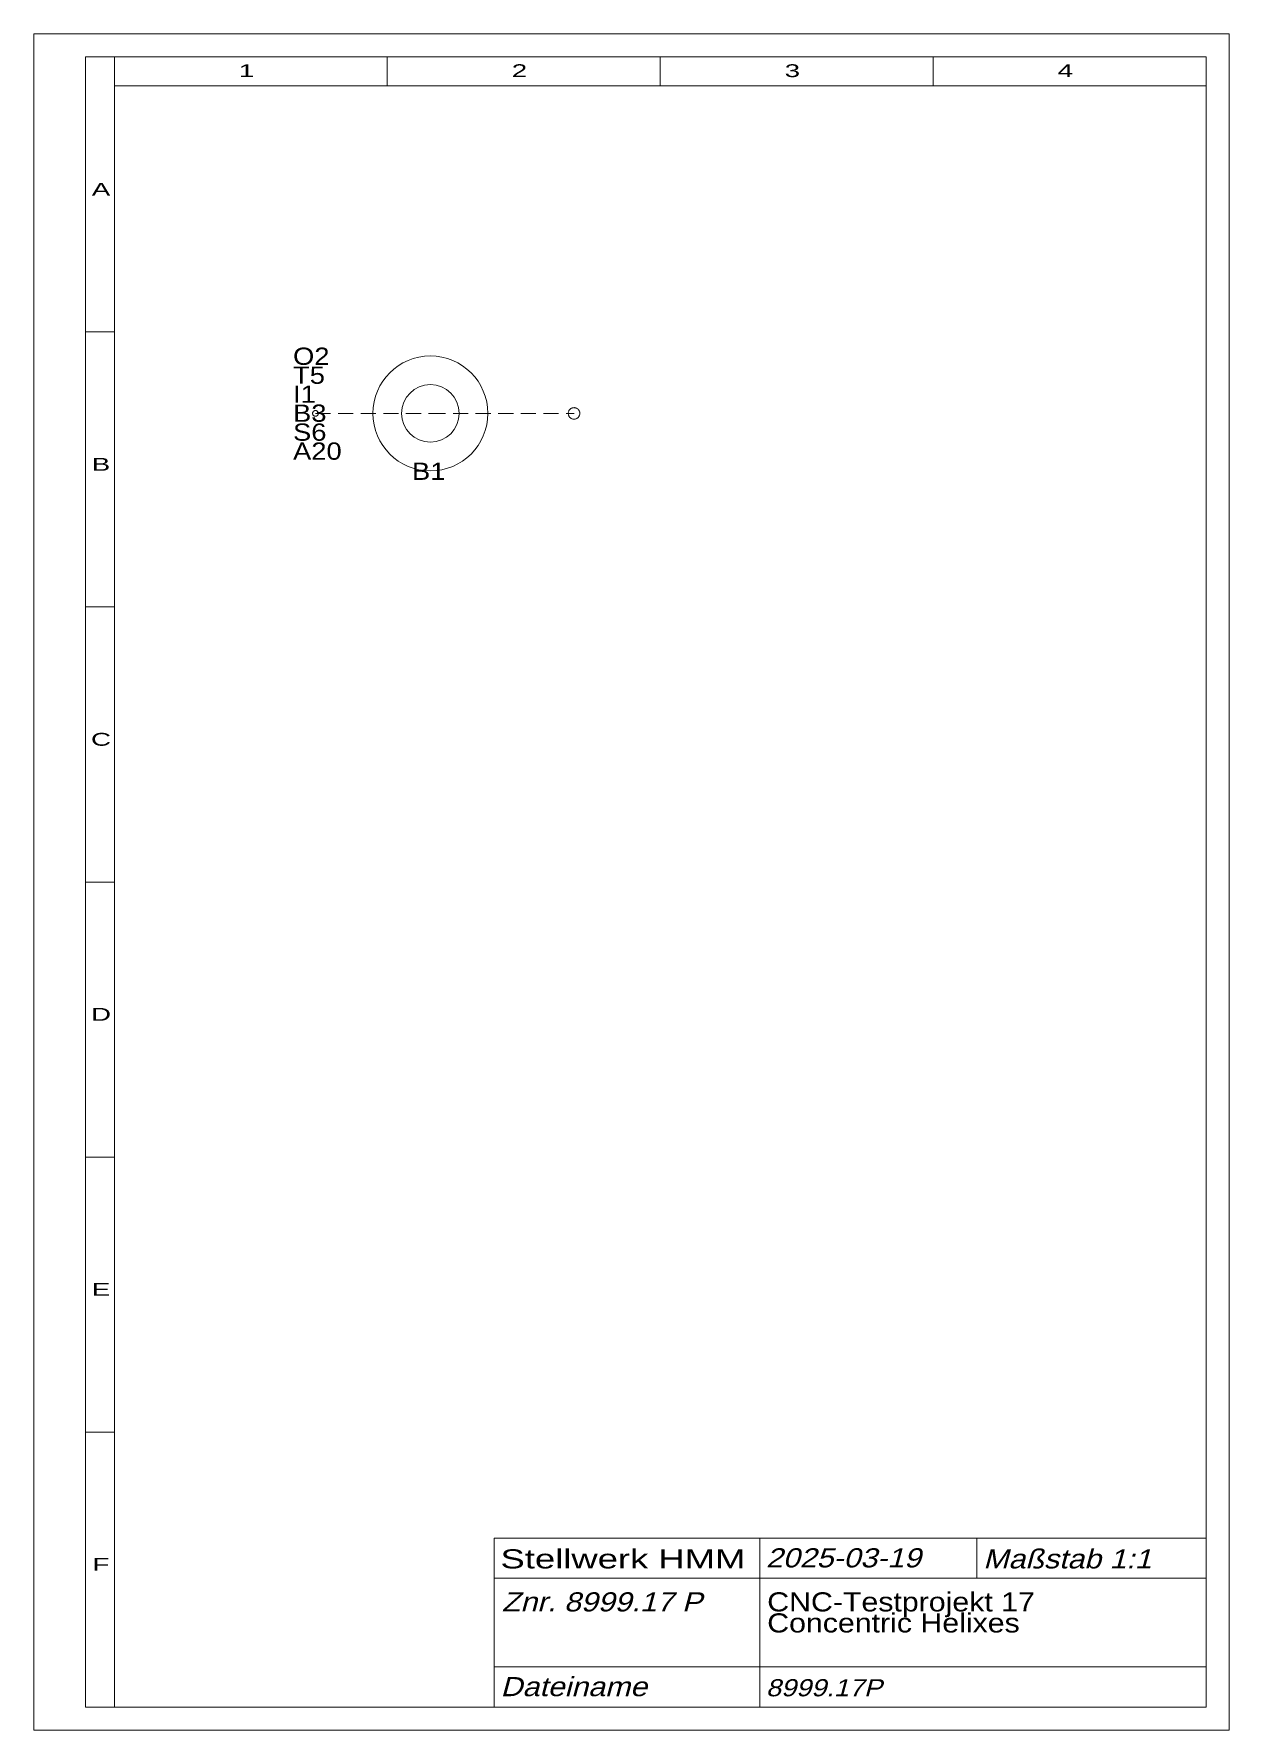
# Model space of a CAD drawing. Extents: x 1 to 209, y 1 to 296.
import ezdxf
from ezdxf.enums import TextEntityAlignment as Align

# ---------------------------------------------------------------- set-up
doc = ezdxf.new("R2010")
doc.units = 0
doc.header["$LTSCALE"] = 5.25
doc.linetypes.add('DASHED', pattern=[0.75, 0.5, -0.25])
doc.linetypes.add('PHANTOM', pattern=[2.5, 1.25, -0.25, 0.25, -0.25, 0.25, -0.25])
for name, color, linetype, lineweight in [('8999_17P', 30, 'CONTINUOUS', 13), ('BESCHRIFTUNG0', 7, 'CONTINUOUS', 25), ('STANDARD', 7, 'CONTINUOUS', 0)]:
    doc.layers.add(name, color=color, linetype=linetype, lineweight=lineweight)
doc.styles.add('Arial', font='arial.ttf')

msp = doc.modelspace()

# ---------------------------------------------------------------- linework, layer by layer
at = {"layer": '8999_17P', "linetype": 'DASHED'}
for p, q in [((50, 230), (70, 230)), ((70, 230), (95, 230))]:
    msp.add_line(p, q, dxfattribs=at)
at = {"layer": '8999_17P'}
for radius in [10, 5]:
    msp.add_circle((70, 230), radius, dxfattribs=at)
at = {"layer": '8999_17P', "linetype": 'PHANTOM'}
for centre, radius in [((50, 230), 0.5), ((95, 230), 1)]:
    msp.add_circle(centre, radius, dxfattribs=at)
at = {"layer": 'STANDARD'}
for p, q in [((1, 1), (1, 296)), ((1, 296), (209, 296)), ((209, 296), (209, 1)), ((10, 5), (10, 292)), ((10, 292), (15, 292)), ((15, 292), (205, 292)), ((15, 287), (15, 292)), ((62.5, 292), (62.5, 287)), ((110, 292), (110, 287)), ((157.5, 292), (157.5, 287)), ((205, 292), (205, 287)), ((15, 287), (205, 287)), ((15, 5), (15, 287)), ((205, 287), (205, 5)), ((10, 244.17), (15, 244.17)), ((10, 196.33), (15, 196.33)), ((205, 182.12), (205, 5.12)), ((10, 148.5), (15, 148.5)), ((10, 100.67), (15, 100.67)), ((10, 52.83), (15, 52.83)), ((10, 5), (15, 5)), ((205, 5), (15, 5)), ((209, 1), (1, 1))]:
    msp.add_line(p, q, dxfattribs=at)
at = {"layer": 'STANDARD', "lineweight": 0}
for p, q in [((81.11, 34.4), (205, 34.4)), ((81.11, 34.4), (81.11, 5)), ((127.31, 34.4), (127.31, 5)), ((165.11, 34.4), (165.11, 27.4)), ((81.11, 27.4), (205, 27.4)), ((81.11, 12), (205, 12))]:
    msp.add_line(p, q, dxfattribs=at)

# ---------------------------------------------------------------- texts
at = {"layer": '8999_17P', "style": 'Arial', "width": 1.13502}
msp.add_text('B1', height=3, dxfattribs=at).set_placement((66.8, 218.44))
at = {"layer": '8999_17P', "insert": (46.1, 221.9), "char_height": 3, "attachment_point": 7, "line_spacing_factor": 0.66, "style": 'Arial'}
msp.add_mtext('\\W1.135064;O2\\PT5\\PI1\\PB3\\PS6\\PA20', dxfattribs=at)
at = {"layer": 'BESCHRIFTUNG0', "style": 'Arial', "width": 1.365378}
msp.add_text('Stellwerk HMM', height=3.325, dxfattribs=at).set_placement((82.2, 32.44), align=Align.TOP_LEFT)
at = {"layer": 'BESCHRIFTUNG0', "style": 'Arial', "oblique": 15}
for s, height, width, p in [('2025-03-19', 3.325, 1.135137, (128.4, 32.62)), ('Maßstab 1:1', 3.325, 1.134935, (166.2, 32.44)), ('Znr. 8999.17 P', 3.325, 1.134919, (82.42, 24.96)), ('Dateiname', 3.325, 1.135074, (82.2, 10.22)), ('8999.17P', 2.975, 1.134905, (128.4, 9.85))]:
    msp.add_text(s, height=height, dxfattribs=dict(at, width=width)).set_placement(p, align=Align.TOP_LEFT)
at = {"layer": 'BESCHRIFTUNG0', "insert": (128.62, 24.96), "char_height": 3.325, "attachment_point": 1, "line_spacing_factor": 0.66, "style": 'Arial'}
msp.add_mtext('\\W1.134984;CNC-Testprojekt 17\\PConcentric Helixes', dxfattribs=at)
at = {"layer": 'STANDARD', "style": 'Arial'}
for s, width, p in [('1', 1.547923, (38, 290.72)), ('2', 1.547922, (85.5, 290.72)), ('3', 1.547923, (133, 290.72)), ('4', 1.547923, (180.5, 290.72)), ('A', 1.547987, (12.68, 270.1)), ('B', 1.547987, (12.68, 222.26)), ('C', 1.548103, (12.68, 174.43)), ('D', 1.548104, (12.68, 126.6)), ('E', 1.547987, (12.68, 78.76)), ('F', 1.547769, (12.68, 30.93))]:
    msp.add_text(s, height=2.23, dxfattribs=dict(at, width=width)).set_placement(p, align=Align.TOP_CENTER)

doc.saveas('drawing.dxf')
